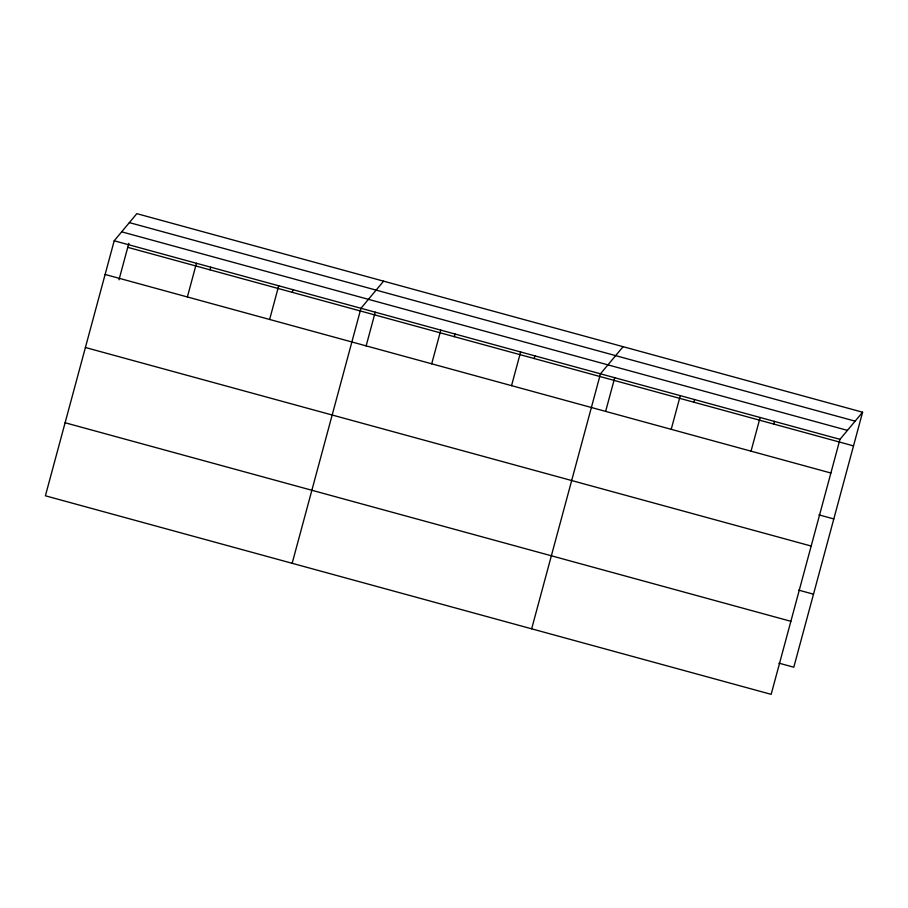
<?xml version="1.0" encoding="UTF-8"?>
<svg xmlns="http://www.w3.org/2000/svg" width="908" height="908" viewBox="0 0 908 908"><rect width="100%" height="100%" fill="white"/><g stroke="black" fill="none" stroke-linecap="round" stroke-linejoin="round"><path stroke-width="1.36" d="M114.204 240.779L45.4 495.791L771.164 694.348L839.968 439.336L862.6 412.209L136.836 213.652L114.204 240.779L839.968 439.336M118.993 279.8L128.845 243.299M187.377 296.961L196.457 263.275M210.009 269.835L210.735 267.145M269.631 319.468L278.711 285.782M292.262 292.342L292.989 289.652M292.16 563.301L360.964 308.289L383.596 281.162M366.117 345.959L375.242 312.148M431.709 363.813L440.8 330.126M454.341 336.686L455.067 333.985M511.544 385.65L520.636 351.964M534.176 358.524L534.903 355.834M531.657 628.824L600.472 373.812L623.104 346.686M605.613 411.472L614.739 377.671M671.216 429.336L680.296 395.65M693.848 402.21L694.575 399.509M751.041 451.174L760.132 417.487M773.673 424.047L774.41 421.357M862.6 412.209L793.796 667.221L778.905 663.146M129.367 222.608L855.132 421.153M121.672 231.824L847.436 430.381M127.756 247.339L853.509 445.885M105.124 274.466L830.877 473.011M818.925 514.859L833.805 518.933M85.409 347.503L811.173 546.048M798.62 590.109L813.5 594.184M65.104 422.753L790.868 621.31"/></g></svg>
